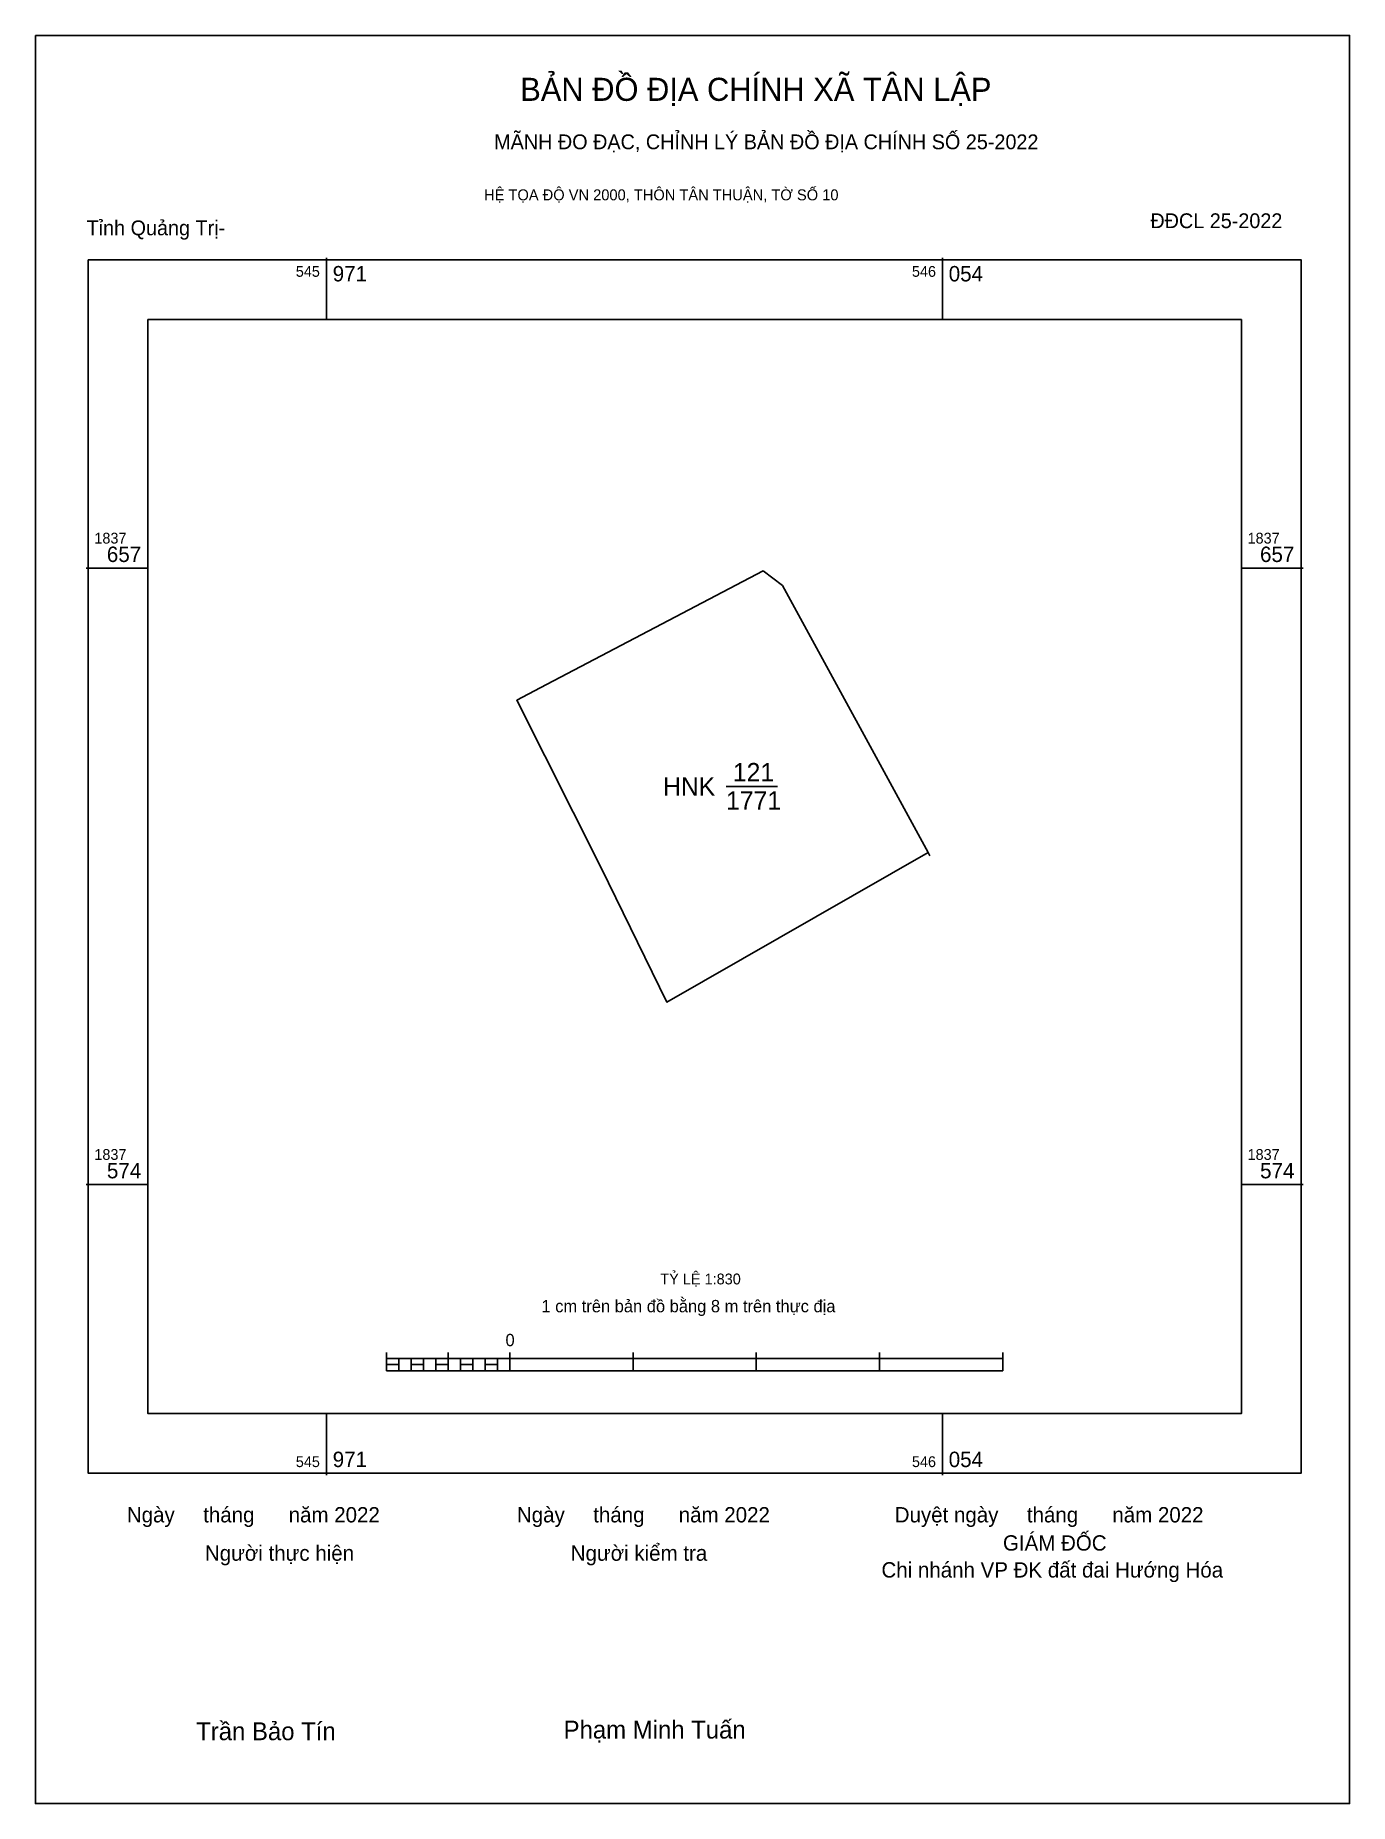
# Model space of a CAD drawing. Extents: x 545932 to 546109, y 1837491 to 1837729.
import ezdxf

# ---------------------------------------------------------------- set-up
doc = ezdxf.new("R2010")
doc.units = 0
for name, color, linetype in [('Level 10', 7, 'Continuous'), ('Level 13', 7, 'Continuous'), ('Level 15', 7, 'Continuous'), ('Level 23', 7, 'Continuous'), ('Level 49', 7, 'Continuous'), ('Level 6', 7, 'Continuous'), ('Level 62', 7, 'Continuous'), ('Level 63', 7, 'Continuous'), ('Level 9', 7, 'Continuous')]:
    doc.layers.add(name, color=color, linetype=linetype)

msp = doc.modelspace()

# ---------------------------------------------------------------- linework, layer by layer
at = {"layer": 'Level 10'}
msp.add_lwpolyline([(546030.1, 1837656.8), (546032.69, 1837654.81), (546052.34, 1837618.82), (546017.08, 1837598.64), (546008.25, 1837616.74), (545996.85, 1837639.34), (546000, 1837640.99)], close=True, dxfattribs=at)
at = {"layer": 'Level 15'}
msp.add_lwpolyline([(545931.93, 1837728.97), (546109.2, 1837728.97), (546109.2, 1837490.58), (545931.93, 1837490.58)], close=True, dxfattribs=at)
at = {"layer": 'Level 23'}
for p, q in [((546000, 1837640.99), (546030.1, 1837656.8)), ((546030.1, 1837656.8), (546032.69, 1837654.81))]:
    msp.add_line(p, q, dxfattribs=at)
msp.add_lwpolyline([(546032.69, 1837654.81), (546052.34, 1837618.82), (546052.58, 1837618.38)], dxfattribs=at)
at = {"layer": 'Level 49'}
msp.add_line((546025.09, 1837627.72), (546032.01, 1837627.72), dxfattribs=at)
at = {"layer": 'Level 62'}
msp.add_lwpolyline([(545947.11, 1837690.66), (546094.6, 1837690.66), (546094.6, 1837543.17), (545947.11, 1837543.17)], close=True, dxfattribs=at)
at = {"layer": 'Level 63'}
for p, q in [((545971.2, 1837698.97), (545971.2, 1837690.66)), ((546054.29, 1837698.97), (546054.29, 1837690.66)), ((545938.8, 1837657.14), (545947.11, 1837657.14)), ((546094.6, 1837657.14), (546102.91, 1837657.14)), ((545938.8, 1837574.05), (545947.11, 1837574.05)), ((546094.6, 1837574.05), (546102.91, 1837574.05)), ((545979.31, 1837551.42), (545979.31, 1837548.93)), ((545979.31, 1837550.59), (546062.4, 1837550.59)), ((545980.97, 1837550.59), (545980.97, 1837548.93)), ((545982.63, 1837550.59), (545982.63, 1837548.93)), ((545984.29, 1837550.59), (545984.29, 1837548.93)), ((545985.96, 1837550.59), (545985.96, 1837548.93)), ((545987.62, 1837551.42), (545987.62, 1837548.93)), ((545987.62, 1837550.59), (545987.62, 1837548.93)), ((545989.28, 1837550.59), (545989.28, 1837548.93)), ((545990.94, 1837550.59), (545990.94, 1837548.93)), ((545992.6, 1837550.59), (545992.6, 1837548.93)), ((545994.26, 1837550.59), (545994.26, 1837548.93)), ((545995.93, 1837551.42), (545995.93, 1837548.93)), ((545995.93, 1837550.59), (545995.93, 1837548.93)), ((546012.54, 1837551.42), (546012.54, 1837548.93)), ((546029.16, 1837551.42), (546029.16, 1837548.93)), ((546045.78, 1837551.42), (546045.78, 1837548.93)), ((546062.4, 1837551.42), (546062.4, 1837548.93)), ((545979.31, 1837548.93), (546062.4, 1837548.93)), ((545971.2, 1837543.17), (545971.2, 1837534.86)), ((546054.29, 1837543.17), (546054.29, 1837534.86))]:
    msp.add_line(p, q, dxfattribs=at)
for points in [[(545939.06, 1837698.71), (546102.65, 1837698.71), (546102.65, 1837535.12), (545939.06, 1837535.12)], [(545979.31, 1837549.76), (545980.97, 1837549.76), (545980.97, 1837548.93), (545979.31, 1837548.93)], [(545979.31, 1837549.76), (545980.97, 1837549.76), (545980.97, 1837548.93), (545979.31, 1837548.93)], [(545982.63, 1837549.76), (545984.29, 1837549.76), (545984.29, 1837548.93), (545982.63, 1837548.93)], [(545985.96, 1837549.76), (545987.62, 1837549.76), (545987.62, 1837548.93), (545985.96, 1837548.93)], [(545989.28, 1837549.76), (545990.94, 1837549.76), (545990.94, 1837548.93), (545989.28, 1837548.93)], [(545992.6, 1837549.76), (545994.26, 1837549.76), (545994.26, 1837548.93), (545992.6, 1837548.93)]]:
    msp.add_lwpolyline(points, close=True, dxfattribs=at)

# ---------------------------------------------------------------- texts
at = {"layer": 'Level 13'}
for s, p in [('121', (546026.01, 1837628.38)), ('HNK', (546016.59, 1837626.47)), ('1771', (546025.09, 1837624.56))]:
    msp.add_text(s, height=2.493, dxfattribs=at).set_placement(p)
at = {"layer": 'Level 6'}
msp.add_text('TỶ LỆ 1:830', height=1.4606, dxfattribs=at).set_placement((546016.22, 1837560.58))
at = {"layer": 'Level 63'}
for s, height, p in [('BẢN ĐỒ ĐỊA CHÍNH XÃ TÂN LẬP', 3.1105, (545997.33, 1837720.14)), ('MÃNH ĐO ĐẠC, CHỈNH LÝ BẢN ĐỒ ĐỊA CHÍNH SỐ 25-2022', 1.9959, (545993.81, 1837713.62)), ('HỆ TỌA ĐỘ VN 2000, THÔN TÂN THUẬN, TỜ SỐ 10', 1.4775, (545992.45, 1837706.73)), ('545', 1.454, (545967.06, 1837696.42)), ('971', 2.077, (545972.03, 1837695.8)), ('546', 1.454, (546050.16, 1837696.42)), ('054', 2.077, (546055.12, 1837695.8)), ('1837', 1.454, (545939.89, 1837660.46)), ('1837', 1.454, (546095.43, 1837660.46)), ('657', 2.077, (545941.57, 1837657.97)), ('657', 2.077, (546097.11, 1837657.97)), ('1837', 1.454, (545939.89, 1837577.37)), ('1837', 1.454, (546095.43, 1837577.37)), ('574', 2.077, (545941.58, 1837574.88)), ('574', 2.077, (546097.12, 1837574.88)), ('1 cm trên bản đồ bằng 8 m trên thực địa', 1.6618, (546000.19, 1837556.82)), ('0', 1.66, (545995.34, 1837552.25)), ('971', 2.077, (545972.03, 1837535.95)), ('546', 1.454, (546050.16, 1837535.95)), ('054', 2.077, (546055.12, 1837535.95)), ('545', 1.454, (545967.06, 1837535.95)), ('Ngày     tháng      năm 2022', 2.0675, (545944.27, 1837528.49)), ('Ngày     tháng      năm 2022', 2.0675, (545996.88, 1837528.49)), ('Duyệt ngày     tháng      năm 2022', 2.0675, (546047.84, 1837528.49)), ('Người thực hiện', 2.0675, (545954.8, 1837523.32)), ('Người kiểm tra', 2.0675, (546004.14, 1837523.32)), ('GIÁM ĐỐC', 2.067, (546062.44, 1837524.69)), ('Chi nhánh VP ĐK đất đai Hướng Hóa', 2.0675, (546046.05, 1837521.06)), ('Trần Bảo Tín', 2.4115, (545953.62, 1837499.13)), ('Phạm Minh Tuấn', 2.4115, (546003.18, 1837499.35))]:
    msp.add_text(s, height=height, dxfattribs=at).set_placement(p)
at = {"layer": 'Level 9'}
for s, p in [('ĐĐCL 25-2022', (546082.32, 1837702.98)), ('Tỉnh Quảng Trị-', (545938.84, 1837702.02))]:
    msp.add_text(s, height=1.9959, dxfattribs=at).set_placement(p)

doc.saveas('drawing.dxf')
